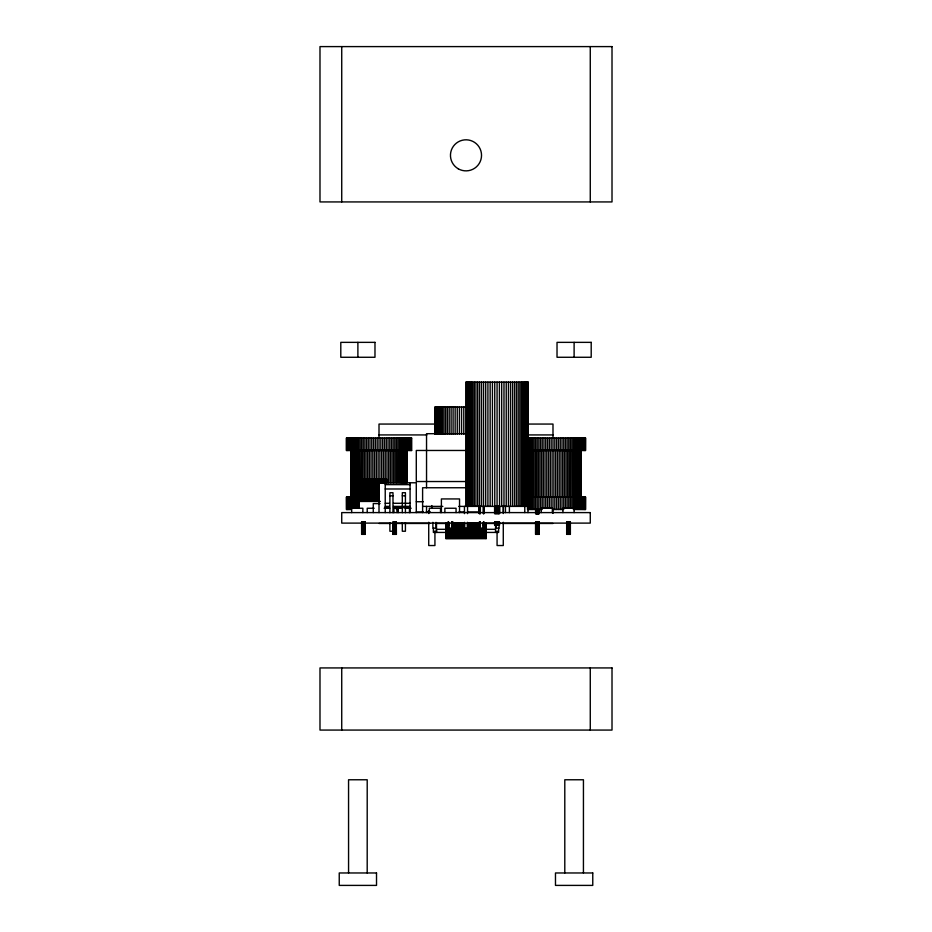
<?xml version="1.0" encoding="UTF-8"?>
<svg xmlns="http://www.w3.org/2000/svg" width="932" height="932" viewBox="0 0 932 932"><rect width="100%" height="100%" fill="white"/><g stroke="black" fill="none" stroke-linecap="round" stroke-linejoin="round"><path stroke-width="1.4" d="M466 382.12L528.129 382.12L528.129 506.391L458.765 506.391M466 406.969L434.929 406.969L435.011 434.347M435.559 424.06L379.009 424.06L379.009 450.471M528.339 424.06L552.991 424.06L552.991 450.471M466.722 433.695L426.541 433.695L426.541 487.751M379.009 434.929L426.856 434.929M528.339 434.929L552.991 434.929M411.629 438.04L346.389 438.04L346.389 450.471L411.629 450.471M527.489 438.04L585.611 438.04L585.552 450.471L527.489 450.471M466.722 450.471L416.289 450.471L416.289 481.529L466.722 481.529M385.231 484.64L410.08 484.64M466.722 487.751L422.604 487.751L422.604 512.6M385.231 488.985L410.08 488.985M389.891 495.824L392.989 495.824M402.309 495.824L405.42 495.824M527.489 497.071L585.611 497.071L585.552 509.489L573.32 509.489M380.373 501.416L358.82 501.416L358.82 508.406M416.289 501.731L423.349 501.731M385.231 503.28L389.366 503.28M393.514 503.28L410.08 503.28M380.081 503.595L373.266 503.595L373.266 512.6M385.231 506.391L389.366 506.391M393.514 506.391L410.08 506.391M422.604 506.391L442.851 506.391M385.231 507.625L389.366 507.625M393.514 507.625L410.08 507.625M374.198 508.255L367.208 508.255L367.208 512.6M384.135 508.255L389.727 508.255M394.236 508.255L397.032 508.255L397.032 512.6M402.473 508.255L398.279 508.255L398.279 512.6M405.269 508.255L411.163 508.255M396.368 509.489L397.894 509.489M542.214 509.489L527.489 509.489L527.489 505.354M552.991 509.489L563.755 509.489M416.289 511.983L423.349 511.983M426.18 511.983L430.409 511.983M458.94 511.983L464.59 511.983M467.41 511.983L480.12 511.983M445.811 523.33L448.688 523.213M453.022 523.33L464.555 523.213M467.445 523.33L478.978 523.213M483.312 523.33L486.189 523.213M379.009 523.469L390.613 523.469M394.958 523.469L429.757 523.469M435.559 523.469L448.688 523.504M453.022 523.504L464.555 523.504M467.445 523.504L478.978 523.504M483.312 523.504L494.997 523.469M502.243 523.469L552.991 523.469M445.811 523.726L448.688 523.726M453.022 523.726L464.555 523.726M467.445 523.726L478.978 523.726M483.312 523.726L486.189 523.726M445.811 523.994L448.688 523.994M453.022 523.994L464.555 523.994M467.445 523.994L478.978 523.994M483.312 523.994L486.189 523.994M445.811 524.308L448.688 524.308M453.022 524.308L464.555 524.308M467.445 524.308L478.978 524.308M483.312 524.308L486.189 524.308M445.811 524.669L448.688 524.669M451.577 524.669L464.555 524.669M467.445 524.669L480.423 524.669M483.312 524.669L486.189 524.669M445.811 525.066L448.746 525.031M451.577 525.066L464.555 525.066M467.445 525.066L480.423 525.066M483.254 525.031L486.189 525.066M445.811 525.497L448.688 525.497M451.577 525.497L464.555 525.497M467.445 525.497L480.423 525.497M483.312 525.497L486.189 525.497M445.811 525.963L448.688 525.963M451.577 525.963L464.555 525.963M467.445 525.963L480.423 525.963M483.312 525.963L486.189 525.963M445.811 526.463L448.688 526.463M451.577 526.463L464.555 526.463M467.445 526.463L480.423 526.463M483.312 526.463L486.189 526.463M445.811 526.988L448.688 526.988M451.577 526.988L464.555 526.988M467.445 526.988L480.423 526.988M483.312 526.988L486.189 526.988M445.811 527.547L448.688 527.547M451.577 527.547L464.555 527.547M467.445 527.547L480.423 527.547M483.312 527.547L486.189 527.547M445.811 528.118L486.189 528.118M445.811 528.712L486.189 528.712M495.509 529.318L436.491 529.318L436.491 532.428L436.491 522.864M445.811 529.935L486.189 529.935M445.811 530.564L486.189 530.564M392.989 531.24L389.891 531.24L389.891 522.677M445.811 531.193L486.189 531.193M445.811 531.811L486.189 531.811M445.811 533.034L486.189 533.034M445.811 533.628L486.189 533.628M445.811 534.211L486.189 534.211M365.332 534.351L361.628 534.351L361.616 521.92M392.791 534.351L392.733 530.203L392.698 534.351L396.403 534.351L396.31 521.92M535.597 521.92L535.597 534.351L539.302 534.351L539.267 521.92M445.811 534.758L486.189 534.758M445.811 535.283L486.189 535.283M445.811 535.784L486.189 535.784M445.811 536.261L486.189 536.261M445.811 536.692L486.189 536.692M445.811 537.088L486.189 537.088M445.811 537.438L486.189 537.438M445.811 537.752L486.189 537.752M445.811 538.02L486.189 538.02M445.811 538.242L486.189 538.242M445.811 538.416L486.189 538.416M486.189 538.545L445.811 538.638L445.811 523.108M590.271 46.6L590.271 201.929M590.271 667.929L590.271 730.071M585.401 438.04L585.401 450.471M585.401 497.071L585.401 509.489M585.145 438.04L585.145 450.471M585.145 497.071L585.145 509.489M584.783 438.04L584.783 450.471M584.795 497.071L584.795 509.489M584.329 438.04L584.329 450.471M584.329 497.071L584.329 509.489M583.782 438.04L583.782 450.471M583.782 497.071L583.782 509.489M583.432 872.969L583.444 779.769L564.792 779.769L564.792 872.969M583.129 438.04L583.129 450.471M583.129 497.071L583.129 509.489M582.372 438.04L582.372 450.471M582.372 497.071L582.372 509.489M581.533 438.04L581.533 450.471M581.533 497.071L581.533 509.489M580.892 450.203L580.892 497.071M580.718 450.203L580.718 497.071M580.601 438.04L580.601 450.471M580.613 497.071L580.613 509.489M580.426 450.203L580.426 497.071M580.03 450.203L580.03 497.071M579.587 438.04L579.587 509.489M578.9 450.203L578.9 497.071M578.492 438.04L578.492 450.471M578.492 497.071L578.492 509.489M578.178 450.203L578.178 497.071M577.304 438.04L577.316 509.489M576.419 450.203L576.419 497.071M576.058 438.04L576.058 450.471M576.058 497.071L576.058 509.489M575.394 450.203L575.394 497.071M574.718 438.04L574.718 450.471M574.718 497.071L574.718 509.489M574.275 450.203L574.275 497.071M574.112 342.359L574.112 357.271M574.112 512.6L574.112 508.255L562.928 508.255L562.928 512.6M573.32 438.04L573.32 450.471M573.32 497.071L573.32 508.115M573.075 450.203L573.075 497.071M571.864 438.04L571.864 508.115M570.419 450.203L570.337 508.115M570.337 438.04L570.337 450.471M570.372 521.92L570.372 534.351L566.668 534.351L566.668 521.92M570.093 521.92L570.093 534.351M569.976 521.92L569.976 534.351M569.685 521.92L569.685 534.351M569.51 521.92L569.51 534.351M569.324 521.92L569.324 534.351M569.137 521.92L569.137 534.351M568.986 450.203L568.986 497.071M568.939 521.92L568.939 534.351M568.765 438.04L568.765 450.471M568.765 497.071L568.765 508.115M568.73 521.92L568.73 534.351M568.52 521.92L568.52 534.351M568.31 521.92L568.31 534.351M568.101 521.92L568.101 534.351M567.903 521.92L567.903 534.351M567.716 521.92L567.716 534.351M567.483 450.203L567.483 497.071M567.53 521.92L567.53 534.351M567.355 521.92L567.355 534.351M567.145 438.04L567.145 450.471M567.145 497.071L567.145 508.115M567.204 521.92L567.204 534.351M566.947 521.92L567.064 534.351M566.703 521.92L566.761 534.351M565.922 450.203L565.922 497.071M565.468 438.04L565.468 450.471M565.468 497.071L565.468 508.115M564.303 450.203L564.303 497.071M563.755 438.04L563.755 450.471M563.755 497.071L563.755 508.115M562.648 450.203L562.648 497.071M562.019 438.04L562.019 450.471M562.019 497.071L562.019 509.489M560.947 450.203L560.947 497.071M560.249 438.04L560.249 450.471M560.249 497.071L560.249 509.489M559.212 450.203L559.212 497.071M558.454 438.04L558.454 450.471M558.454 497.071L558.454 509.489M557.452 450.203L557.452 497.071M556.637 438.04L556.637 450.471M556.637 497.071L556.637 509.489M555.67 450.203L555.67 497.071M554.82 438.04L554.82 450.471M554.82 497.071L554.82 509.489M553.888 450.203L553.888 497.071M552.991 497.071L552.991 513.392M552.361 512.6L552.361 508.255L541.177 508.255L541.177 512.6M552.093 450.203L552.093 497.071M551.162 438.04L551.162 450.471M551.162 497.071L551.162 508.115M550.299 450.203L550.299 497.071M549.332 438.04L549.332 450.471M549.332 497.071L549.332 508.115M548.529 450.203L548.529 497.071M547.527 438.04L547.527 450.471M547.527 497.071L547.527 508.115M546.769 450.203L546.769 497.071M545.733 438.04L545.733 450.471M545.733 497.071L545.733 508.115M545.034 450.203L545.034 497.071M543.962 438.04L543.962 450.471M543.962 497.071L543.962 508.115M543.333 450.203L543.333 497.071M542.214 438.04L542.214 450.471M542.214 497.071L542.214 508.115M541.667 450.203L541.667 497.071M540.502 438.04L540.502 450.471M540.502 497.071L540.502 509.489M540.059 450.203L540.059 497.071M539.302 513.637L539.127 509.489L539.034 513.637M539.034 521.92L539.034 534.351M538.836 438.04L538.836 450.471M538.836 497.071L538.766 513.637M538.906 521.92L538.766 534.351M538.614 509.489L538.614 513.637M538.614 521.92L538.614 534.351M538.498 450.203L538.498 497.071M538.44 509.489L538.44 513.637M538.44 521.92L538.44 534.351M538.265 509.489L538.265 513.637M538.265 521.92L538.265 534.351M538.067 509.489L538.067 513.637M538.067 521.92L538.067 534.351M537.869 509.489L537.869 513.637M537.869 521.92L537.869 534.351M537.659 509.489L537.659 513.637M537.659 521.92L537.659 534.351M537.449 509.489L537.449 513.637M537.449 521.92L537.449 534.351M537.205 438.04L537.205 450.471M537.205 497.071L537.24 513.637M537.24 521.92L537.24 534.351M537.042 509.489L537.042 513.637M537.042 521.92L537.042 534.351M536.995 450.203L536.995 497.071M536.832 509.489L536.832 513.637M536.832 521.92L536.832 534.351M536.646 509.489L536.646 513.637M536.646 521.92L536.646 534.351M536.459 509.489L536.459 513.637M536.459 521.92L536.459 534.351M536.296 509.489L536.296 513.637M536.296 521.92L536.296 534.351M536.133 509.489L536.133 513.637M536.133 521.92L536.133 534.351M535.993 509.489L535.993 513.637M535.993 521.92L535.993 534.351M535.69 509.489L535.772 513.637M535.69 521.92L535.632 534.351M535.632 438.04L535.597 513.637M534.106 438.04L534.106 509.489M532.906 450.203L532.906 497.071M532.65 438.04L532.65 450.471M532.65 497.071L532.65 509.489M531.694 450.203L531.694 497.071M531.252 438.04L531.252 450.471M531.252 497.071L531.252 509.489M530.576 450.203L530.576 497.071M529.924 438.04L529.924 450.471M529.924 497.071L529.924 509.489M529.551 450.203L529.551 497.071M528.665 438.04L528.665 450.471M528.665 509.489L528.63 450.203M528.048 382.12L527.978 512.6M527.792 382.12L527.792 506.391M527.349 382.12L527.349 506.391M526.755 382.12L526.755 506.391M525.986 382.12L525.986 506.391M525.054 382.12L525.054 506.391M524.774 505.761L524.774 512.6M523.97 382.12L523.97 506.391M522.736 382.12L522.736 506.391M521.361 382.12L521.361 506.391M519.835 382.12L519.835 506.391M518.192 382.12L518.192 506.391M516.433 382.12L516.433 506.391M514.569 382.12L514.569 506.391M512.6 382.12L512.6 506.391M510.55 382.12L510.55 506.391M509.396 506.391L509.396 512.6M508.418 382.12L508.418 506.391M506.227 382.12L506.227 506.391M505.459 506.391L505.459 512.6M503.979 382.12L503.979 506.391M503.431 505.54L503.431 512.6M503.28 506.262L503.28 513.532M503.28 522.258L503.28 545.535L497.071 545.535L497.071 530.984M501.696 382.12L501.696 506.391M499.529 506.391L499.552 513.555L499.389 382.12M499.354 525.031L499.494 522.165L499.552 525.031L494.601 525.031L494.589 522.165M499.249 506.391L499.249 513.555M499.144 522.165L499.249 525.031M499.121 506.391L499.121 513.637M499.004 522.165L499.121 528.129L496.01 528.129L495.987 522.165M498.865 506.391L498.865 513.555M498.865 522.165L498.865 525.031M498.702 506.391L498.702 513.555M498.702 522.165L498.702 525.031M498.62 528.327L498.62 532.428L433.38 532.428L433.38 528.327M498.527 506.391L498.527 513.555M498.527 522.165L498.527 525.031M498.34 506.391L498.34 513.555M498.34 522.165L498.34 525.031M498.142 506.391L498.142 513.555M498.142 522.165L498.142 525.031M497.944 506.391L497.944 513.555M497.944 522.165L497.944 525.031M497.723 506.391L497.723 513.555M497.723 522.165L497.723 525.031M497.513 506.391L497.513 513.555M497.513 522.165L497.513 525.031M497.292 506.391L497.292 513.555M497.292 522.165L497.292 525.031M497.071 382.12L497.071 513.555M497.071 522.165L497.071 525.031M496.849 506.391L496.849 513.555M496.849 522.165L496.849 525.031M496.628 506.391L496.628 513.555M496.628 522.165L496.628 525.031M496.407 506.391L496.407 513.555M496.407 522.165L496.407 525.031M496.197 506.391L496.197 513.555M496.197 522.165L496.197 525.031M495.987 506.391L495.987 513.555M495.789 506.391L495.789 513.555M495.789 522.165L495.789 525.031M495.603 506.391L495.603 513.555M495.603 522.165L495.509 532.428M495.265 506.391L495.265 513.555M495.265 522.165L495.265 525.031M495.125 506.391L495.125 513.555M495.125 522.165L495.125 525.031M494.88 506.391L494.997 513.555M494.997 522.165L494.88 525.031L494.706 522.165M494.741 382.12L494.776 513.555M494.589 506.391L494.601 513.555M492.434 382.12L492.434 506.391M490.15 382.12L490.15 506.391M487.914 382.12L487.914 506.391M486.189 523.108L486.189 538.638M485.712 382.12L485.712 506.391M484.023 506.391L484.011 513.555M484.011 522.165L484.011 525.031M483.976 506.391L483.859 513.555M483.859 522.165L483.859 525.031M483.661 506.391L483.661 513.555M483.766 522.165L483.766 525.031M483.592 382.12L483.545 513.555M483.545 522.165L483.545 525.031M483.335 506.391L483.335 513.637M483.254 522.165L483.335 528.129M481.529 382.12L481.529 506.391M480.353 506.391L480.353 513.555M480.353 522.165L480.353 525.031M480.225 506.391L480.225 513.637M480.166 522.165L480.225 528.129M479.98 506.391L479.98 513.555M479.98 522.165L479.98 525.031M479.817 506.391L479.817 513.555M479.817 522.165L479.817 525.031M479.561 382.12L479.526 513.555M479.526 522.165L479.665 525.031M479.398 506.391L479.398 513.555M479.398 522.165L479.398 525.031M479.293 506.391L479.141 513.555L479.06 506.391M479.293 525.031L479.141 522.165L479.06 525.031M477.697 382.12L477.697 506.391M475.937 382.12L475.937 506.391M474.295 382.12L474.295 506.391M472.78 382.12L472.78 506.391M471.394 382.12L471.394 506.391M470.159 382.12L470.159 506.391M469.076 382.12L469.076 506.391M468.144 382.12L468.144 506.391M467.549 506.391L467.549 513.637M467.549 522.339L467.549 528.129M467.375 382.12L467.375 506.391M466.781 382.12L466.781 506.391M466.35 382.12L466.35 506.391M466.082 382.12L466.082 506.391M464.451 506.391L464.451 513.637M464.451 522.339L464.451 528.129M463.787 406.969L463.787 434.347M461.573 406.969L461.573 434.347M459.534 512.6L459.534 498.935L441.395 498.935L441.395 512.6M459.394 406.969L459.394 434.347M457.251 406.969L457.251 434.347M456.063 512.6L456.063 508.255L444.879 508.255L444.879 512.6M455.142 406.969L455.142 434.347M453.092 406.969L453.092 434.347M452.94 522.165L452.94 525.031M452.789 522.165L452.789 525.031M452.603 522.165L452.603 525.031M452.474 522.165L452.335 525.031M452.183 522.165L452.183 525.031M452.02 522.165L452.02 525.031M451.834 522.165L451.775 528.129M451.647 522.165L451.647 525.031M451.111 406.969L451.111 434.347M449.201 406.969L449.201 434.347M448.746 522.165L448.665 528.129M448.595 522.165L448.455 525.031M448.327 522.165L448.327 525.031M448.071 522.165L448.141 525.031L447.989 522.165M447.383 406.969L447.383 434.347M445.659 406.969L445.659 434.347M444.028 406.969L444.028 434.347M442.525 406.969L442.525 434.347M441.127 406.969L441.127 434.347M440.521 512.6L440.521 508.255L429.337 508.255L429.337 512.6M439.869 406.969L439.869 434.347M438.727 406.969L438.727 434.347M437.737 406.969L437.737 434.347M436.887 406.969L436.887 434.347M436.188 406.969L436.188 434.347M435.99 522.339L435.99 528.129L432.879 528.129L432.879 522.339M435.64 406.969L435.64 434.347M435.244 406.969L435.244 434.347M434.929 530.984L434.929 545.535L428.72 545.535L428.72 522.258M431.831 505.575L431.831 508.138M428.72 510.62L428.72 513.532M426.541 506.391L426.541 512.6M416.289 512.6L416.289 482.776L379.009 482.776L379.009 512.6M411.583 438.04L411.583 450.471M411.431 438.04L411.431 450.471M411.175 438.04L411.175 450.471M410.814 438.04L410.814 450.471M410.36 438.04L410.36 450.471M410.08 482.776L410.08 512.6M409.8 438.04L409.8 450.471M409.463 508.255L409.463 512.6M409.148 438.04L409.148 450.471M408.402 438.04L408.402 450.471M407.564 438.04L407.564 450.471M406.911 450.203L406.911 482.869M406.748 450.203L406.748 482.869M406.632 438.04L406.632 450.471M406.457 450.203L406.457 482.869M406.061 450.203L406.061 482.869M405.618 438.04L405.548 482.869M405.42 512.693L405.42 492.713L402.309 492.713L402.309 512.693M405.42 522.677L405.42 531.24L402.309 531.24L402.309 522.677M404.931 450.203L404.931 482.869M404.511 438.04L404.511 450.471M404.208 450.203L404.208 482.869M403.335 438.04L403.37 482.869M402.449 450.203L402.449 482.869M402.076 438.04L402.076 450.471M401.424 450.203L401.424 482.869M400.748 438.04L400.748 450.471M400.306 450.203L400.306 482.869M399.35 438.04L399.35 450.471M399.094 450.203L399.094 482.869M397.894 438.04L397.813 482.869M396.45 450.203L396.45 482.869M396.368 438.04L396.368 450.471M396.123 521.92L396.123 534.351M396.007 521.92L396.007 534.351M395.704 521.92L395.704 534.351M395.541 521.92L395.541 534.351M395.354 521.92L395.354 534.351M395.168 521.92L395.168 534.351M395.005 450.203L395.005 482.869M394.958 521.92L394.958 534.351M394.795 438.04L394.795 450.471M394.76 521.92L394.76 534.351M394.551 521.92L394.551 534.351M394.341 521.92L394.341 534.351M394.131 521.92L394.131 534.351M393.921 508.255L393.921 512.6M393.933 521.92L393.933 534.351M393.735 521.92L393.735 534.351M393.502 450.203L393.502 482.869M393.56 521.92L393.56 534.351M393.386 521.92L393.386 534.351M393.164 438.04L393.164 450.471M393.234 521.92L393.234 534.351M392.989 512.693L392.989 492.713L389.891 492.713L389.891 512.693M393.094 521.92L392.966 534.351M391.941 450.203L391.941 482.869M391.498 438.04L391.498 450.471M390.333 450.203L390.333 482.869M389.786 438.04L389.786 450.471M388.667 450.203L388.667 482.869M388.038 438.04L388.038 450.471M386.966 450.203L386.966 482.869M386.454 479.048L386.454 483.242L386.582 479.048L359.239 479.048L359.274 508.406M386.267 438.04L386.267 450.471M386.291 479.048L386.291 483.242M386.069 479.048L386.069 483.242M385.79 479.048L385.79 483.242M385.452 479.048L385.452 483.242M385.231 450.203L385.231 480.027M385.231 482.776L385.231 512.6M385.044 479.048L385.044 483.242M384.59 479.048L384.59 483.242M384.473 438.04L384.473 450.471M384.077 479.048L384.077 483.242M383.471 450.203L383.518 483.242M382.901 479.048L382.901 483.242M382.668 438.04L382.668 450.471M382.237 479.048L382.237 483.242M381.701 450.203L381.701 480.027M381.538 479.048L381.538 483.242M380.839 438.04L380.839 450.471M380.792 479.048L380.792 483.242M380.011 479.048L380.011 483.242M379.907 450.203L379.907 480.027M379.196 479.048L379.196 501.416M378.357 479.048L378.357 501.416M378.112 450.203L378.112 480.027M377.483 479.048L377.483 501.416M377.18 438.04L377.18 450.471M376.598 479.048L376.598 501.416M376.33 450.203L376.33 480.027M375.689 479.048L375.689 501.416M375.363 438.04L375.363 450.471M374.769 479.048L374.769 501.416M374.548 450.203L374.548 480.027M373.849 479.048L373.849 501.416M373.546 438.04L373.546 450.471M372.788 450.203L372.905 501.416M371.973 479.048L371.973 501.416M371.752 438.04L371.752 450.471M371.053 450.203L371.053 501.416M370.132 479.048L370.132 501.416M369.981 438.04L369.981 450.471M369.352 450.203L369.352 480.027M369.223 479.048L369.223 501.416M368.338 479.048L368.338 501.416M368.245 438.04L368.245 450.471M367.697 450.203L367.697 480.027M367.464 479.048L367.464 501.416M367.196 872.969L367.208 779.769L348.556 779.769L348.568 872.969M366.532 438.04L366.532 450.471M366.625 479.048L366.625 501.416M366.078 450.203L366.078 480.027M365.81 479.048L365.81 501.416M365.297 521.92L365.158 534.351M365.029 479.048L365.029 501.416M365.053 521.92L365.053 534.351M364.855 438.04L364.855 450.471M364.936 521.92L364.936 534.351M364.645 521.92L364.645 534.351M364.517 450.203L364.517 480.027M364.47 521.92L364.47 534.351M364.284 479.048L364.284 501.416M364.284 521.92L364.284 534.351M364.097 521.92L364.097 534.351M363.899 521.92L363.899 534.351M363.69 521.92L363.69 534.351M363.585 479.048L363.585 501.416M363.48 521.92L363.48 534.351M363.235 438.04L363.235 450.471M363.27 521.92L363.27 534.351M363.061 521.92L363.061 534.351M363.014 450.203L362.921 501.416M362.863 512.6L362.863 508.255L351.679 508.255L351.679 512.6M362.863 521.92L362.863 534.351M362.676 521.92L362.676 534.351M362.49 521.92L362.49 534.351M362.303 479.048L362.303 501.416M362.315 521.92L362.315 534.351M362.164 521.92L362.164 534.351M361.907 521.92L362.024 534.351M361.744 479.048L361.744 501.416M361.663 521.92L361.721 534.351M361.663 438.04L361.581 480.027M361.232 479.048L361.232 501.416M360.777 479.048L360.777 501.416M360.369 479.048L360.369 501.416M360.136 438.04L360.218 480.027M360.032 479.048L360.032 501.416M359.752 479.048L359.752 501.416M359.531 479.048L359.531 501.416M359.368 479.048L359.368 501.416M358.925 450.203L358.925 497.071L346.389 497.071L346.448 509.489L351.387 509.489L351.387 497.071M358.68 438.04L358.68 450.471M358.68 497.071L358.68 508.115M357.888 342.359L357.888 357.271M357.725 450.203L357.725 497.071M357.282 438.04L357.282 450.471M357.282 497.071L357.282 508.115M356.607 450.203L356.607 497.071M355.942 438.04L355.942 450.471M355.942 497.071L355.942 508.115M355.581 450.203L355.581 497.071M354.696 438.04L354.696 450.471M354.684 497.071L354.684 508.115M354.649 450.203L354.649 497.071M353.822 450.203L353.822 497.071M353.508 438.04L353.508 450.471M353.508 497.071L353.508 508.115M353.1 450.203L353.1 497.071M352.413 438.04L352.413 508.115M351.97 450.203L351.97 497.071M351.574 450.203L351.574 497.071M351.399 438.04L351.399 450.471M351.282 450.203L351.282 497.071M351.108 450.203L351.049 497.071M350.467 438.04L350.467 450.471M350.467 497.071L350.467 509.489M349.628 438.04L349.628 450.471M349.628 497.071L349.628 509.489M348.871 438.04L348.871 450.471M348.871 497.071L348.871 509.489M348.219 438.04L348.219 450.471M348.219 497.071L348.219 509.489M347.671 438.04L347.671 450.471M347.671 497.071L347.671 509.489M347.217 438.04L347.217 450.471M347.205 497.071L347.205 509.489M346.855 438.04L346.855 450.471M346.855 497.071L346.855 509.489M346.599 438.04L346.599 450.471M346.599 497.071L346.599 509.489M341.729 46.6L341.729 201.929M341.729 667.929L341.729 730.071M612.009 46.6L319.991 46.6L319.991 201.929L612.009 201.929L612.009 46.6M374.979 342.359L340.797 342.359L340.797 357.271L374.979 357.271L374.979 342.359M591.203 342.359L557.021 342.359L557.021 357.271L591.203 357.271L591.203 342.359M590.271 512.6L341.729 512.6L341.729 523.108L590.271 523.108L590.271 512.6M612.009 667.929L319.991 667.929L319.991 730.071L612.009 730.071L612.009 667.929M376.528 872.969L339.236 872.969L339.248 885.4L376.528 885.4L376.516 872.969M592.764 872.969L555.472 872.969L555.484 885.4L592.764 885.4L592.764 872.969M458.229 168.785A15.529 15.529 0 0 0 481.529 155.329A15.529 15.529 0 0 0 458.229 141.885A15.529 15.529 0 0 0 458.229 168.785"/></g></svg>
